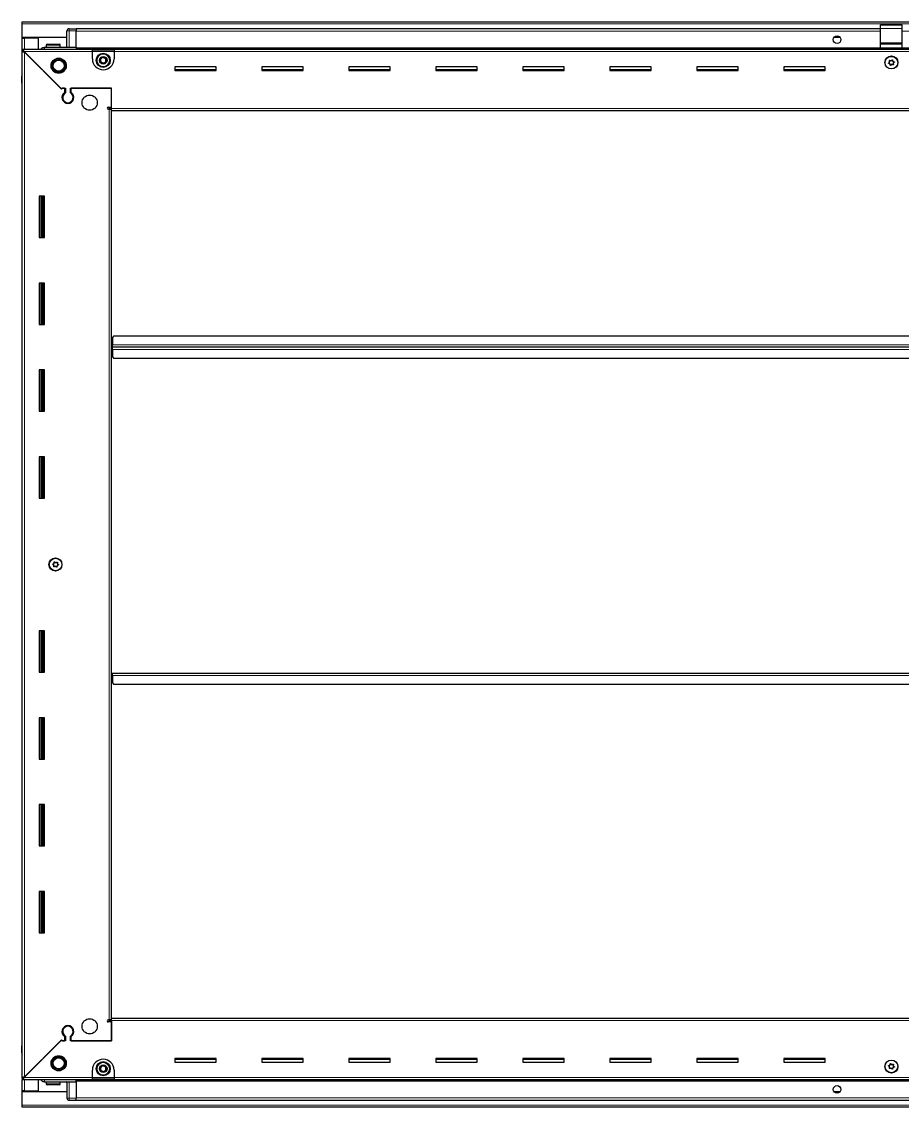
# Model space of a CAD drawing. Header units: millimetres. Extents: x 1132 to 6021, y -294 to 2187.
# Drawn here: x 4346 to 5156, y 948 to 1947 of the extents above; entities that cross this region are included whole.
import ezdxf

# ---------------------------------------------------------------- set-up
doc = ezdxf.new("R2010")
doc.units = ezdxf.units.MM

msp = doc.modelspace()

# ---------------------------------------------------------------- linework, layer by layer
at = {"color": 7, "linetype": 'Continuous', "lineweight": 25}
for p, q in [((4346, 1946.6), (5945, 1946.6)), ((4346, 1944.5), (4346, 1946.6)), ((4346, 1932.1), (4346, 1944.5)), ((4387, 1923.1), (4387, 1938.1)), ((4387.68, 1939.6), (4387.68, 1939.6)), ((4389, 1940.1), (4395.5, 1940.1)), ((4389, 1940.1), (4395.5, 1940.1)), ((4395.5, 1940.1), (4395.5, 1940.1)), ((4395.5, 1940.1), (4395.5, 1940.1)), ((4395.5, 1940.1), (4395.5, 1938.1)), ((5135.5, 1939.95), (4395.5, 1939.95)), ((4395.5, 1923.1), (4395.5, 1938.1)), ((5135.5, 1943.6), (5155.5, 1943.6)), ((5135.5, 1940.34), (5135.5, 1943.6)), ((5135.5, 1927.19), (5135.5, 1940.34)), ((5155.5, 1940.34), (5155.5, 1943.6)), ((5155.5, 1927.19), (5155.5, 1940.34)), ((4387, 1932.1), (4346, 1932.1)), ((4346, 1931.6), (4346, 1932.1)), ((4346, 1931.6), (4348.1, 1931.6)), ((4346, 1921.35), (4346, 1931.6)), ((4347.5, 1931.6), (4347.5, 1932.1)), ((4361, 1931.6), (4348.1, 1931.6)), ((4361, 1921.35), (4361, 1931.6)), ((5098.38, 1932.1), (5092.63, 1932.1)), ((4346, 1919.85), (4346, 1921.35)), ((4346, 1921.35), (4347, 1921.35)), ((4346, 1919.35), (4346, 1919.85)), ((4346, 1919.85), (4347, 1919.85)), ((4346, 974.85), (4346, 1919.35)), ((4347.5, 1919.35), (4346, 1919.35)), ((4347, 1921.35), (4410.5, 1921.35)), ((4347, 1919.85), (4347, 1921.35)), ((4347.6, 1919.25), (4381.5, 1885.35)), ((4382.2, 1884.65), (4348.1, 1918.75)), ((4366.5, 1923.1), (4395.5, 1923.1)), ((4368, 1925), (4368, 1923.1)), ((4368.8, 1925.8), (4380.2, 1925.8)), ((4381, 1923.1), (4381, 1925)), ((4395.5, 1923.1), (4395.5, 1922.6)), ((4395.5, 1921.95), (5895.5, 1921.95)), ((4410.5, 1919.25), (4410.5, 1921.35)), ((4410.5, 1921.35), (4430.5, 1921.35)), ((4410.5, 1919.85), (4430.5, 1919.85)), ((4410.5, 1912.35), (4410.5, 1919.25)), ((4430.5, 1921.35), (5860.5, 1921.35)), ((4430.5, 1921.35), (4430.5, 1919.25)), ((4430.5, 1919.25), (4430.5, 1912.35)), ((5135.5, 1926.1), (5135.5, 1927.19)), ((5135.5, 1926.1), (5155.5, 1926.1)), ((5135.5, 1922.6), (5135.5, 1926.1)), ((5135.5, 1922.6), (5155.5, 1922.6)), ((5139.5, 1922.6), (5139.5, 1921.95)), ((5142, 1921.95), (5142, 1922.6)), ((5149, 1921.95), (5149, 1922.6)), ((5151.5, 1921.95), (5151.5, 1922.6)), ((5155.5, 1926.1), (5155.5, 1927.19)), ((5155.5, 1922.6), (5155.5, 1926.1)), ((4524.5, 1905.1), (4486.5, 1905.1)), ((4486.5, 1905.1), (4486.5, 1901.6)), ((4524.5, 1902.35), (4486.5, 1902.35)), ((4486.5, 1901.6), (4524.5, 1901.6)), ((4524.5, 1901.6), (4524.5, 1905.1)), ((4604.5, 1905.1), (4566.5, 1905.1)), ((4566.5, 1905.1), (4566.5, 1901.6)), ((4604.5, 1902.35), (4566.5, 1902.35)), ((4566.5, 1901.6), (4604.5, 1901.6)), ((4604.5, 1901.6), (4604.5, 1905.1)), ((4684.5, 1905.1), (4646.5, 1905.1)), ((4646.5, 1905.1), (4646.5, 1901.6)), ((4684.5, 1902.35), (4646.5, 1902.35)), ((4646.5, 1901.6), (4684.5, 1901.6)), ((4684.5, 1901.6), (4684.5, 1905.1)), ((4764.5, 1905.1), (4726.5, 1905.1)), ((4726.5, 1905.1), (4726.5, 1901.6)), ((4764.5, 1902.35), (4726.5, 1902.35)), ((4726.5, 1901.6), (4764.5, 1901.6)), ((4764.5, 1901.6), (4764.5, 1905.1)), ((4844.5, 1905.1), (4806.5, 1905.1)), ((4806.5, 1905.1), (4806.5, 1901.6)), ((4844.5, 1902.35), (4806.5, 1902.35)), ((4806.5, 1901.6), (4844.5, 1901.6)), ((4844.5, 1901.6), (4844.5, 1905.1)), ((4924.5, 1905.1), (4886.5, 1905.1)), ((4886.5, 1905.1), (4886.5, 1901.6)), ((4924.5, 1902.35), (4886.5, 1902.35)), ((4886.5, 1901.6), (4924.5, 1901.6)), ((4924.5, 1901.6), (4924.5, 1905.1)), ((5004.5, 1905.1), (4966.5, 1905.1)), ((4966.5, 1905.1), (4966.5, 1901.6)), ((5004.5, 1902.35), (4966.5, 1902.35)), ((4966.5, 1901.6), (5004.5, 1901.6)), ((5004.5, 1901.6), (5004.5, 1905.1)), ((5084.5, 1905.1), (5046.5, 1905.1)), ((5046.5, 1905.1), (5046.5, 1901.6)), ((5084.5, 1902.35), (5046.5, 1902.35)), ((5046.5, 1901.6), (5084.5, 1901.6)), ((5084.5, 1901.6), (5084.5, 1905.1)), ((4345.5, 1896.6), (4345.5, 1890.1)), ((4345.5, 1890.1), (4345.5, 1896.6)), ((4345.5, 1890.1), (4345.5, 1890.1)), ((4346, 1890.1), (4345.5, 1890.1)), ((4345.65, 1890.1), (4345.65, 1004.1)), ((4381.5, 1885.35), (4385.7, 1885.35)), ((4382.9, 1885.35), (4382.2, 1884.65)), ((4385, 1885.35), (4382.9, 1885.35)), ((4385, 1885.35), (4385, 1881.46)), ((4385.7, 1885.35), (4385.7, 1881.07)), ((4390.3, 1885.35), (4428, 1885.35)), ((4390.3, 1881.07), (4390.3, 1885.35)), ((4391, 1881.46), (4391, 1885.35)), ((4428, 1885.35), (4391, 1885.35)), ((4428, 1866.7), (4428, 1885.35)), ((4428, 1868.1), (4428, 1885.35)), ((4386, 1872.49), (4386, 1871.73)), ((4425.15, 1868.1), (4428, 1868.1)), ((4425.9, 1866.1), (4425.15, 1866.1)), ((4425.9, 1866.1), (4428, 1866.1)), ((4428, 1867.1), (4426, 1867.1)), ((4426, 1867.1), (4426, 1866.1)), ((4428, 1864.6), (4428, 1866.7)), ((5863, 1864.6), (4428, 1864.6)), ((4428, 1029.6), (4428, 1864.6)), ((4366.5, 1786.1), (4361.5, 1786.1)), ((4361.5, 1786.1), (4361.5, 1748.1)), ((4363.65, 1748.1), (4363.65, 1786.1)), ((4365.45, 1748.1), (4365.45, 1786.1)), ((4365.48, 1748.1), (4365.48, 1786.1)), ((4366.5, 1748.1), (4366.5, 1786.1)), ((4361.5, 1748.1), (4366.5, 1748.1)), ((4366.5, 1706.1), (4361.5, 1706.1)), ((4361.5, 1706.1), (4361.5, 1668.1)), ((4363.65, 1668.1), (4363.65, 1706.1)), ((4365.45, 1668.1), (4365.45, 1706.1)), ((4365.48, 1668.1), (4365.48, 1706.1)), ((4366.5, 1668.1), (4366.5, 1706.1)), ((4361.5, 1668.1), (4366.5, 1668.1)), ((4429, 1649.95), (4428.75, 1649.95)), ((4428.75, 1649.95), (4428.75, 1647.1)), ((4430, 1657.1), (4429, 1656.1)), ((4429, 1656.1), (4429, 1649.2)), ((4429, 1647.1), (4429, 1649.2)), ((5861, 1657.1), (4430, 1657.1)), ((4428.75, 1647.1), (4428, 1647.1)), ((4428.75, 1647.1), (4428.75, 1644.25)), ((4428.75, 1644.25), (4429, 1644.25)), ((4429, 1645), (4429, 1647.1)), ((5862, 1647.1), (4429, 1647.1)), ((4429, 1645), (4429, 1638.1)), ((4429, 1638.1), (4430, 1637.1)), ((4430, 1637.1), (5861, 1637.1)), ((4366.5, 1626.1), (4361.5, 1626.1)), ((4361.5, 1626.1), (4361.5, 1588.1)), ((4363.65, 1588.1), (4363.65, 1626.1)), ((4365.45, 1588.1), (4365.45, 1626.1)), ((4365.48, 1588.1), (4365.48, 1626.1)), ((4366.5, 1588.1), (4366.5, 1626.1)), ((4361.5, 1588.1), (4366.5, 1588.1)), ((4366.5, 1546.1), (4361.5, 1546.1)), ((4361.5, 1546.1), (4361.5, 1508.1)), ((4363.65, 1508.1), (4363.65, 1546.1)), ((4365.45, 1508.1), (4365.45, 1546.1)), ((4365.48, 1508.1), (4365.48, 1546.1)), ((4366.5, 1508.1), (4366.5, 1546.1)), ((4361.5, 1508.1), (4366.5, 1508.1)), ((4366.5, 1386.1), (4361.5, 1386.1)), ((4361.5, 1386.1), (4361.5, 1348.1)), ((4363.65, 1348.1), (4363.65, 1386.1)), ((4365.45, 1348.1), (4365.45, 1386.1)), ((4365.48, 1348.1), (4365.48, 1386.1)), ((4366.5, 1348.1), (4366.5, 1386.1)), ((4361.5, 1348.1), (4366.5, 1348.1)), ((4428, 1347.1), (4428.75, 1347.1)), ((4428.75, 1347.1), (4428.75, 1344.25)), ((4428.75, 1344.25), (4429, 1344.25)), ((4429, 1345), (4429, 1347.1)), ((4429, 1347.1), (5862, 1347.1)), ((4429, 1345), (4429, 1338.1)), ((4429, 1338.1), (4430, 1337.1)), ((4430, 1337.1), (5861, 1337.1)), ((4366.5, 1306.1), (4361.5, 1306.1)), ((4361.5, 1306.1), (4361.5, 1268.1)), ((4363.65, 1268.1), (4363.65, 1306.1)), ((4365.45, 1268.1), (4365.45, 1306.1)), ((4365.48, 1268.1), (4365.48, 1306.1)), ((4366.5, 1268.1), (4366.5, 1306.1)), ((4361.5, 1268.1), (4366.5, 1268.1)), ((4366.5, 1226.1), (4361.5, 1226.1)), ((4361.5, 1226.1), (4361.5, 1188.1)), ((4363.65, 1188.1), (4363.65, 1226.1)), ((4365.45, 1188.1), (4365.45, 1226.1)), ((4365.48, 1188.1), (4365.48, 1226.1)), ((4366.5, 1188.1), (4366.5, 1226.1)), ((4361.5, 1188.1), (4366.5, 1188.1)), ((4366.5, 1146.1), (4361.5, 1146.1)), ((4361.5, 1146.1), (4361.5, 1108.1)), ((4363.65, 1108.1), (4363.65, 1146.1)), ((4365.45, 1108.1), (4365.45, 1146.1)), ((4365.48, 1108.1), (4365.48, 1146.1)), ((4366.5, 1108.1), (4366.5, 1146.1)), ((4361.5, 1108.1), (4366.5, 1108.1)), ((4428, 1027.5), (4428, 1029.6)), ((4428, 1029.6), (5863, 1029.6)), ((4386, 1022.48), (4386, 1021.72)), ((4425.15, 1028.1), (4425.9, 1028.1)), ((4428, 1026.1), (4425.15, 1026.1)), ((4428, 1028.1), (4425.9, 1028.1)), ((4426, 1028.1), (4426, 1027.1)), ((4426, 1027.1), (4428, 1027.1)), ((4428, 1027.5), (4428, 1008.85)), ((4428, 1008.85), (4428, 1026.1)), ((4348.1, 975.45), (4382.2, 1009.55)), ((4382.2, 1009.55), (4382.9, 1008.85)), ((4385, 1012.74), (4385, 1008.85)), ((4385.7, 1013.14), (4385.7, 1008.85)), ((4390.3, 1008.85), (4390.3, 1013.14)), ((4391, 1008.85), (4391, 1012.74)), ((4345.5, 1004.1), (4345.5, 1004.1)), ((4345.5, 997.6), (4345.5, 1004.1)), ((4345.5, 1004.1), (4345.5, 1004.1)), ((4345.5, 1004.1), (4345.5, 997.6)), ((4346, 1004.1), (4345.5, 1004.1)), ((4381.5, 1008.85), (4347.6, 974.95)), ((4385.7, 1008.85), (4381.5, 1008.85)), ((4382.9, 1008.85), (4385, 1008.85)), ((4428, 1008.85), (4390.3, 1008.85)), ((4391, 1008.85), (4428, 1008.85)), ((4346, 996.28), (4346, 996.28)), ((4524.5, 992.6), (4486.5, 992.6)), ((4486.5, 992.6), (4486.5, 989.1)), ((4486.5, 991.85), (4524.5, 991.85)), ((4486.5, 989.1), (4524.5, 989.1)), ((4524.5, 989.1), (4524.5, 992.6)), ((4604.5, 992.6), (4566.5, 992.6)), ((4566.5, 992.6), (4566.5, 989.1)), ((4566.5, 991.85), (4604.5, 991.85)), ((4566.5, 989.1), (4604.5, 989.1)), ((4604.5, 989.1), (4604.5, 992.6)), ((4684.5, 992.6), (4646.5, 992.6)), ((4646.5, 992.6), (4646.5, 989.1)), ((4646.5, 991.85), (4684.5, 991.85)), ((4646.5, 989.1), (4684.5, 989.1)), ((4684.5, 989.1), (4684.5, 992.6)), ((4764.5, 992.6), (4726.5, 992.6)), ((4726.5, 992.6), (4726.5, 989.1)), ((4726.5, 991.85), (4764.5, 991.85)), ((4726.5, 989.1), (4764.5, 989.1)), ((4764.5, 989.1), (4764.5, 992.6)), ((4844.5, 992.6), (4806.5, 992.6)), ((4806.5, 992.6), (4806.5, 989.1)), ((4806.5, 991.85), (4844.5, 991.85)), ((4806.5, 989.1), (4844.5, 989.1)), ((4844.5, 989.1), (4844.5, 992.6)), ((4924.5, 992.6), (4886.5, 992.6)), ((4886.5, 992.6), (4886.5, 989.1)), ((4886.5, 991.85), (4924.5, 991.85)), ((4886.5, 989.1), (4924.5, 989.1)), ((4924.5, 989.1), (4924.5, 992.6)), ((5004.5, 992.6), (4966.5, 992.6)), ((4966.5, 992.6), (4966.5, 989.1)), ((4966.5, 991.85), (5004.5, 991.85)), ((4966.5, 989.1), (5004.5, 989.1)), ((5004.5, 989.1), (5004.5, 992.6)), ((5084.5, 992.6), (5046.5, 992.6)), ((5046.5, 992.6), (5046.5, 989.1)), ((5046.5, 991.85), (5084.5, 991.85)), ((5046.5, 989.1), (5084.5, 989.1)), ((5084.5, 989.1), (5084.5, 992.6)), ((4410.5, 974.95), (4410.5, 981.85)), ((4430.5, 981.85), (4430.5, 974.95)), ((4346, 974.35), (4346, 974.85)), ((4347.5, 974.85), (4346, 974.85)), ((4346, 974.35), (4346, 972.85)), ((4347, 974.35), (4346, 974.35)), ((4346, 962.6), (4346, 972.85)), ((4347, 972.85), (4346, 972.85)), ((4347, 974.35), (4347, 972.85)), ((4410.5, 972.85), (4347, 972.85)), ((4361, 962.6), (4361, 972.85)), ((4366.5, 971.1), (4395.5, 971.1)), ((4368, 971.1), (4368, 969.2)), ((4381, 969.2), (4381, 971.1)), ((4387, 971.1), (4387, 956.1)), ((5895.5, 972.25), (4395.5, 972.25)), ((4395.5, 971.1), (4395.5, 971.6)), ((4395.5, 971.1), (4395.5, 956.1)), ((4410.5, 972.85), (4410.5, 974.95)), ((4430.5, 974.35), (4410.5, 974.35)), ((4430.5, 972.85), (4410.5, 972.85)), ((4430.5, 974.95), (4430.5, 972.85)), ((5860.5, 972.85), (4430.5, 972.85)), ((4348.1, 962.6), (4346, 962.6)), ((4346, 962.1), (4346, 962.6)), ((4346, 962.1), (4387, 962.1)), ((4346, 949.7), (4346, 962.1)), ((4347.5, 962.1), (4347.5, 962.6)), ((4348.1, 962.6), (4361, 962.6)), ((4372.58, 968.4), (4368.8, 968.4)), ((4380.2, 968.4), (4372.58, 968.4)), ((5092.63, 962.1), (5098.38, 962.1)), ((4346, 947.6), (4346, 949.7)), ((4387, 956.1), (4387, 956.1)), ((4389, 954.1), (4395.5, 954.1)), ((4389, 954.1), (4395.5, 954.1)), ((4395.5, 954.1), (4395.5, 956.1)), ((4395.5, 954.25), (5895.5, 954.25)), ((4395.5, 954.1), (4395.5, 954.1)), ((5945, 947.6), (4346, 947.6))]:
    msp.add_line(p, q, dxfattribs=at)
at = {"color": 8, "linetype": 'Continuous', "lineweight": 18}
for p, q in [((5945, 1944.5), (4346, 1944.5)), ((4387, 1938.1), (4389, 1938.1)), ((4389, 1940.1), (4389, 1938.1)), ((4389, 1938.1), (4389, 1923.1)), ((4395.5, 1938.1), (4389, 1938.1)), ((5135.5, 1940.34), (5155.5, 1940.34)), ((4348.1, 1931.6), (4348.1, 1932.1)), ((4348.1, 1921.35), (4348.1, 1931.6)), ((5135.5, 1937.95), (4395.5, 1937.95)), ((5895.5, 1937.95), (5155.5, 1937.95)), ((4410.5, 1919.25), (4347.6, 1919.25)), ((4348.1, 1918.75), (4348.1, 975.45)), ((4368, 1925), (4381, 1925)), ((5135.5, 1922.6), (4395.5, 1922.6)), ((5895.5, 1921.37), (4395.5, 1921.37)), ((4410.5, 1919.25), (4430.5, 1919.25)), ((5860.5, 1919.25), (4430.5, 1919.25)), ((5135.5, 1927.19), (5155.5, 1927.19)), ((5141.5, 1921.95), (5141.5, 1922.6)), ((5149.5, 1921.95), (5149.5, 1922.6)), ((5895.5, 1922.6), (5155.5, 1922.6)), ((4346, 1896.6), (4345.5, 1896.6)), ((4425.9, 1028.1), (4425.9, 1866.1)), ((4428, 1866.7), (5863, 1866.7)), ((4363, 1786.1), (4363, 1748.1)), ((4364.24, 1786.1), (4364.24, 1748.1)), ((4363, 1706.1), (4363, 1668.1)), ((4364.24, 1706.1), (4364.24, 1668.1)), ((5862, 1649.2), (4429, 1649.2)), ((4429, 1645), (5862, 1645)), ((4363, 1626.1), (4363, 1588.1)), ((4364.24, 1626.1), (4364.24, 1588.1)), ((4363, 1546.1), (4363, 1508.1)), ((4364.24, 1546.1), (4364.24, 1508.1)), ((4363, 1386.1), (4363, 1348.1)), ((4364.24, 1386.1), (4364.24, 1348.1)), ((4429, 1345), (5862, 1345)), ((4363, 1306.1), (4363, 1268.1)), ((4364.24, 1306.1), (4364.24, 1268.1)), ((4363, 1226.1), (4363, 1188.1)), ((4364.24, 1226.1), (4364.24, 1188.1)), ((4363, 1146.1), (4363, 1108.1)), ((4364.24, 1146.1), (4364.24, 1108.1)), ((5863, 1027.5), (4428, 1027.5)), ((4346, 997.6), (4345.5, 997.6)), ((4347.6, 974.95), (4410.5, 974.95)), ((4348.1, 962.6), (4348.1, 972.85)), ((4372.31, 969.2), (4368, 969.2)), ((4381, 969.2), (4372.31, 969.2)), ((4389, 956.1), (4389, 971.1)), ((4395.5, 972.84), (5895.5, 972.84)), ((4395.5, 971.6), (5895.5, 971.6)), ((4430.5, 974.95), (4410.5, 974.95)), ((4430.5, 974.95), (5860.5, 974.95)), ((4348.1, 962.1), (4348.1, 962.6)), ((5945, 949.7), (4346, 949.7)), ((4387, 956.1), (4389, 956.1)), ((4389, 954.1), (4389, 956.1)), ((4395.5, 956.1), (4389, 956.1)), ((4395.5, 956.25), (5895.5, 956.25))]:
    msp.add_line(p, q, dxfattribs=at)
at = {"color": 7, "linetype": 'Continuous', "lineweight": 25}
for centre, radius in [((5095.5, 1930.1), 3.5), ((4379.5, 1906.1), 7), ((4379.5, 1906.1), 6.03), ((4379.5, 1906.1), 5.1), ((4420.5, 1911.1), 6.5), ((4420.5, 1911.1), 3.46), ((5145.5, 1909.1), 6), ((5145.5, 1908.95), 5.79), ((5145.5, 1908.95), 1.85), ((4408, 1872.1), 7), ((4376.5, 1447.1), 6), ((4376.65, 1447.1), 5.79), ((4376.65, 1447.1), 1.85), ((4408, 1022.1), 7), ((4379.5, 988.1), 7), ((4379.5, 988.1), 6.03), ((4379.5, 988.1), 5.1), ((4420.5, 983.1), 6.5), ((5145.5, 985.1), 6), ((5145.5, 985.25), 5.79), ((4420.5, 983.1), 3.46), ((5145.5, 985.25), 1.85), ((5095.5, 964.1), 3.5)]:
    msp.add_circle(centre, radius, dxfattribs=at)
at = {"color": 8, "linetype": 'Continuous', "lineweight": 18}
for centre in [(4420.5, 1911.1), (4420.5, 983.1)]:
    msp.add_circle(centre, 5.7, dxfattribs=at)
at = {"color": 7, "linetype": 'Continuous', "lineweight": 25}
for centre, radius, start, end in [((4389, 1938.1), 2, 90, 180), ((4389, 1938.1), 2, 90, 131.40962), ((4368.8, 1925), 0.8, 90, 180), ((4380.2, 1925), 0.8, 0, 90), ((4386.8, 1923.3), 0.2, 270, 0), ((4420.5, 1912.35), 10, 180, 270), ((4420.5, 1911.1), 2.5, 134.01559, 194.01559), ((4420.5, 1911.1), 2.5, 194.01559, 254.01559), ((4420.5, 1911.1), 2.5, 74.01559, 134.01559), ((4420.5, 1911.1), 2.5, 254.01559, 314.01559), ((4420.5, 1912.35), 10, 270, 0), ((4420.5, 1911.1), 2.5, 14.01559, 74.01559), ((4420.5, 1911.1), 2.5, 314.01559, 14.01559), ((4347.5, 1896.6), 2, 138.59038, 180), ((4388, 1876.85), 5.5, 123.05573, 56.94427), ((4388, 1876.85), 4.8, 118.63099, 61.36901), ((4425.15, 1867.1), 1, 90, 270), ((4388, 1017.35), 5.5, 303.05573, 236.94427), ((4388, 1017.35), 4.8, 298.63099, 241.36901), ((4425.15, 1027.1), 1, 90, 270), ((4347.5, 997.6), 2, 180, 221.39416), ((4420.5, 981.85), 10, 90, 180), ((4420.5, 981.85), 10, 0, 90), ((4420.5, 983.1), 2.5, 127.47401, 187.47401), ((4420.5, 983.1), 2.5, 187.47401, 247.47401), ((4420.5, 983.1), 2.5, 67.47401, 127.47401), ((4420.5, 983.1), 2.5, 247.47401, 307.47401), ((4420.5, 983.1), 2.5, 7.47401, 67.47401), ((4420.5, 983.1), 2.5, 307.47401, 7.47401), ((4368.8, 969.2), 0.8, 180, 270), ((4380.2, 969.2), 0.8, 270, 0), ((4386.8, 970.9), 0.2, 0, 90), ((4389, 956.1), 2, 180, 270), ((4389, 956.1), 2, 180, 270)]:
    msp.add_arc(centre, radius, start, end, dxfattribs=at)
for points, knots in [([(4346, 1919.35), (4346.03, 1919.31), (4346.08, 1919.22), (4346.48, 1919.09), (4347.03, 1918.95), (4347.61, 1918.84), (4347.98, 1918.78), (4348.1, 1918.75)], [0, 0, 0, 0, 0.230255, 0.448522, 0.666786, 0.88505, 1, 1, 1, 1]), ([(4347.6, 1919.25), (4347.56, 1919.51), (4347.47, 1920), (4347.34, 1920.64), (4347.2, 1921.11), (4347.09, 1921.33), (4347.03, 1921.35), (4347, 1921.35)], [0, 0, 0, 0, 0.230255, 0.448522, 0.666786, 0.88505, 1, 1, 1, 1]), ([(4363.29, 1921.35), (4363.41, 1921.55), (4363.8, 1922.2), (4364.95, 1922.91), (4365.99, 1923.04), (4366.5, 1923.1)], [0, 0, 0, 0, 0.18225, 0.591125, 1, 1, 1, 1]), ([(4395.5, 1923.1), (4395.5, 1923.07), (4395.5, 1922.99), (4395.5, 1922.37), (4395.5, 1921.79), (4395.5, 1921.4), (4395.5, 1921.37)], [0, 0, 0, 0, 0.324279, 0.648558, 0.972836, 1, 1, 1, 1]), ([(4417.73, 1911.9), (4418.1, 1912.26), (4418.79, 1912.93), (4419.48, 1913.59), (4419.81, 1913.91)], [0, 0, 0, 0, 0.534686, 1, 1, 1, 1]), ([(4418.43, 1909.1), (4418.35, 1909.43), (4418.15, 1910.23), (4417.9, 1911.2), (4417.76, 1911.78), (4417.73, 1911.9)], [0, 0, 0, 0, 0.362901, 0.866875, 1, 1, 1, 1]), ([(4421.2, 1908.3), (4420.71, 1908.45), (4419.78, 1908.71), (4418.86, 1908.98), (4418.43, 1909.1)], [0, 0, 0, 0, 0.534686, 1, 1, 1, 1]), ([(4419.81, 1913.91), (4420.3, 1913.76), (4421.23, 1913.5), (4422.15, 1913.23), (4422.58, 1913.11)], [0, 0, 0, 0, 0.534686, 1, 1, 1, 1]), ([(4423.28, 1910.31), (4422.91, 1909.95), (4422.22, 1909.28), (4421.53, 1908.61), (4421.2, 1908.3)], [0, 0, 0, 0, 0.534686, 1, 1, 1, 1]), ([(4422.58, 1913.11), (4422.61, 1912.99), (4422.76, 1912.41), (4423, 1911.44), (4423.2, 1910.64), (4423.28, 1910.31)], [0, 0, 0, 0, 0.133125, 0.637099, 1, 1, 1, 1]), ([(5143.62, 1911.03), (5143.61, 1911.02), (5143.6, 1910.99), (5143.59, 1910.94), (5143.6, 1910.79), (5143.7, 1910.42), (5143.83, 1909.89), (5143.67, 1909.28), (5143.31, 1908.91), (5143, 1908.66), (5142.83, 1908.5), (5142.78, 1908.42), (5142.77, 1908.38), (5142.77, 1908.35), (5142.79, 1908.32), (5142.84, 1908.27), (5143.09, 1908.18), (5143.55, 1908.07), (5144.19, 1907.76), (5144.44, 1907.09), (5144.5, 1906.62), (5144.58, 1906.36), (5144.62, 1906.31), (5144.64, 1906.29), (5144.67, 1906.28), (5144.71, 1906.29), (5144.75, 1906.3), (5144.82, 1906.35), (5144.99, 1906.5), (5145.26, 1906.77), (5145.66, 1907.09), (5146.28, 1907.2), (5146.79, 1907.01), (5147.16, 1906.88), (5147.31, 1906.86), (5147.36, 1906.87), (5147.39, 1906.88), (5147.41, 1906.92), (5147.42, 1906.97), (5147.41, 1907.12), (5147.31, 1907.49), (5147.18, 1908.01), (5147.34, 1908.62), (5147.7, 1909), (5148, 1909.25), (5148.18, 1909.41), (5148.23, 1909.49), (5148.24, 1909.53), (5148.24, 1909.56), (5148.22, 1909.59), (5148.17, 1909.63), (5147.92, 1909.73), (5147.46, 1909.84), (5146.82, 1910.15), (5146.57, 1910.81), (5146.51, 1911.29), (5146.43, 1911.54), (5146.39, 1911.6), (5146.37, 1911.62), (5146.33, 1911.63), (5146.3, 1911.62), (5146.26, 1911.6), (5146.19, 1911.56), (5146.02, 1911.41), (5145.75, 1911.14), (5145.35, 1910.82), (5144.73, 1910.71), (5144.22, 1910.89), (5143.85, 1911.03), (5143.7, 1911.05), (5143.64, 1911.04), (5143.63, 1911.03), (5143.62, 1911.03)], [0, 0, 0, 0, 0.002009, 0.00442, 0.009365, 0.025528, 0.067705, 0.095786, 0.124646, 0.150342, 0.160519, 0.163394, 0.165697, 0.167245, 0.168874, 0.17077, 0.178606, 0.211994, 0.249994, 0.287995, 0.321383, 0.329219, 0.331115, 0.332744, 0.334292, 0.336217, 0.338535, 0.341318, 0.349662, 0.375358, 0.404217, 0.432298, 0.474475, 0.490639, 0.496669, 0.49844, 0.5, 0.502009, 0.50442, 0.509365, 0.525528, 0.567705, 0.595786, 0.624646, 0.650342, 0.660519, 0.663394, 0.665697, 0.667245, 0.668874, 0.67077, 0.678606, 0.711994, 0.749994, 0.787995, 0.821383, 0.829219, 0.831115, 0.832744, 0.834292, 0.836217, 0.838535, 0.841318, 0.849662, 0.875358, 0.904217, 0.932298, 0.974475, 0.990639, 0.996669, 0.99844, 1, 1, 1, 1]), ([(4378.29, 1449.38), (4378.28, 1449.38), (4378.26, 1449.39), (4378.2, 1449.39), (4378.06, 1449.35), (4377.71, 1449.18), (4377.23, 1448.93), (4376.6, 1448.97), (4376.16, 1449.25), (4375.85, 1449.49), (4375.66, 1449.63), (4375.57, 1449.66), (4375.53, 1449.67), (4375.5, 1449.65), (4375.47, 1449.63), (4375.44, 1449.57), (4375.39, 1449.31), (4375.39, 1448.83), (4375.21, 1448.14), (4374.61, 1447.76), (4374.17, 1447.6), (4373.93, 1447.48), (4373.88, 1447.42), (4373.87, 1447.4), (4373.87, 1447.36), (4373.88, 1447.33), (4373.91, 1447.3), (4373.96, 1447.24), (4374.15, 1447.1), (4374.47, 1446.9), (4374.86, 1446.57), (4375.1, 1445.98), (4375.02, 1445.44), (4374.97, 1445.06), (4374.97, 1444.91), (4375, 1444.85), (4375.02, 1444.83), (4375.05, 1444.82), (4375.11, 1444.82), (4375.25, 1444.86), (4375.6, 1445.03), (4376.08, 1445.27), (4376.71, 1445.24), (4377.15, 1444.96), (4377.46, 1444.72), (4377.65, 1444.58), (4377.74, 1444.55), (4377.78, 1444.54), (4377.81, 1444.55), (4377.84, 1444.58), (4377.87, 1444.64), (4377.92, 1444.9), (4377.92, 1445.38), (4378.1, 1446.07), (4378.69, 1446.45), (4379.14, 1446.61), (4379.38, 1446.73), (4379.43, 1446.78), (4379.44, 1446.81), (4379.44, 1446.85), (4379.43, 1446.88), (4379.4, 1446.91), (4379.35, 1446.97), (4379.16, 1447.11), (4378.84, 1447.31), (4378.44, 1447.64), (4378.21, 1448.23), (4378.29, 1448.77), (4378.34, 1449.15), (4378.33, 1449.3), (4378.31, 1449.36), (4378.3, 1449.37), (4378.29, 1449.38)], [0, 0, 0, 0, 0.002009, 0.00442, 0.009365, 0.025528, 0.067705, 0.095786, 0.124646, 0.150342, 0.160519, 0.163394, 0.165697, 0.167245, 0.168874, 0.17077, 0.178606, 0.211994, 0.249994, 0.287995, 0.321383, 0.329219, 0.331115, 0.332744, 0.334292, 0.336217, 0.338535, 0.341318, 0.349662, 0.375358, 0.404217, 0.432298, 0.474475, 0.490639, 0.496669, 0.49844, 0.5, 0.502009, 0.50442, 0.509365, 0.525528, 0.567705, 0.595786, 0.624646, 0.650342, 0.660519, 0.663394, 0.665697, 0.667245, 0.668874, 0.67077, 0.678606, 0.711994, 0.749994, 0.787995, 0.821383, 0.829219, 0.831115, 0.832744, 0.834292, 0.836217, 0.838535, 0.841318, 0.849662, 0.875358, 0.904217, 0.932298, 0.974475, 0.990639, 0.996669, 0.99844, 1, 1, 1, 1]), ([(4417.84, 984.21), (4417.94, 984.29), (4418.41, 984.65), (4419.2, 985.26), (4419.86, 985.76), (4420.13, 985.97)], [0, 0, 0, 0, 0.1331247, 0.6370994, 1, 1, 1, 1]), ([(4418.21, 981.35), (4418.15, 981.86), (4418.02, 982.82), (4417.9, 983.77), (4417.84, 984.21)], [0, 0, 0, 0, 0.534686, 1, 1, 1, 1]), ([(4420.88, 980.24), (4420.4, 980.44), (4419.51, 980.81), (4418.63, 981.18), (4418.21, 981.35)], [0, 0, 0, 0, 0.534686, 1, 1, 1, 1]), ([(4420.13, 985.97), (4420.61, 985.77), (4421.5, 985.4), (4422.38, 985.03), (4422.8, 984.86)], [0, 0, 0, 0, 0.534686, 1, 1, 1, 1]), ([(4423.17, 982), (4422.9, 981.79), (4422.24, 981.29), (4421.45, 980.68), (4420.98, 980.32), (4420.88, 980.24)], [0, 0, 0, 0, 0.3629006, 0.8668753, 1, 1, 1, 1]), ([(4422.8, 984.86), (4422.86, 984.35), (4422.99, 983.39), (4423.11, 982.44), (4423.17, 982)], [0, 0, 0, 0, 0.534686, 1, 1, 1, 1]), ([(5143.62, 983.18), (5143.63, 983.18), (5143.65, 983.16), (5143.71, 983.16), (5143.85, 983.18), (5144.22, 983.32), (5144.73, 983.5), (5145.35, 983.39), (5145.75, 983.07), (5146.03, 982.79), (5146.21, 982.63), (5146.29, 982.59), (5146.33, 982.58), (5146.37, 982.59), (5146.39, 982.61), (5146.43, 982.66), (5146.51, 982.92), (5146.57, 983.39), (5146.82, 984.06), (5147.46, 984.37), (5147.92, 984.48), (5148.17, 984.57), (5148.22, 984.62), (5148.24, 984.65), (5148.24, 984.68), (5148.23, 984.71), (5148.21, 984.75), (5148.16, 984.82), (5148, 984.97), (5147.7, 985.21), (5147.34, 985.58), (5147.18, 986.19), (5147.31, 986.72), (5147.41, 987.1), (5147.42, 987.25), (5147.41, 987.3), (5147.39, 987.33), (5147.36, 987.35), (5147.3, 987.35), (5147.15, 987.33), (5146.79, 987.19), (5146.28, 987.01), (5145.66, 987.12), (5145.26, 987.44), (5144.98, 987.72), (5144.8, 987.88), (5144.72, 987.92), (5144.68, 987.93), (5144.64, 987.92), (5144.62, 987.9), (5144.58, 987.84), (5144.5, 987.59), (5144.44, 987.11), (5144.19, 986.45), (5143.55, 986.14), (5143.09, 986.03), (5142.84, 985.93), (5142.79, 985.89), (5142.77, 985.86), (5142.77, 985.83), (5142.77, 985.79), (5142.8, 985.76), (5142.85, 985.69), (5143.01, 985.54), (5143.31, 985.3), (5143.67, 984.92), (5143.83, 984.31), (5143.69, 983.79), (5143.6, 983.41), (5143.58, 983.26), (5143.6, 983.21), (5143.61, 983.19), (5143.62, 983.18)], [0, 0, 0, 0, 0.002009, 0.00442, 0.009365, 0.025528, 0.067705, 0.095786, 0.124646, 0.150342, 0.160519, 0.163394, 0.165697, 0.167245, 0.168874, 0.17077, 0.178606, 0.211994, 0.249994, 0.287995, 0.321383, 0.329219, 0.331115, 0.332744, 0.334292, 0.336217, 0.338535, 0.341318, 0.349662, 0.375358, 0.404217, 0.432298, 0.474475, 0.490639, 0.496669, 0.49844, 0.5, 0.502009, 0.50442, 0.509365, 0.525528, 0.567705, 0.595786, 0.624646, 0.650342, 0.660519, 0.663394, 0.665697, 0.667245, 0.668874, 0.67077, 0.678606, 0.711994, 0.749994, 0.787995, 0.821383, 0.829219, 0.831115, 0.832744, 0.834292, 0.836217, 0.838535, 0.841318, 0.849662, 0.875358, 0.904217, 0.932298, 0.974475, 0.990639, 0.996669, 0.99844, 1, 1, 1, 1]), ([(4348.1, 975.45), (4347.85, 975.41), (4347.36, 975.32), (4346.72, 975.19), (4346.25, 975.05), (4346.03, 974.94), (4346.01, 974.88), (4346, 974.85)], [0, 0, 0, 0, 0.230255, 0.448522, 0.666786, 0.88505, 1, 1, 1, 1]), ([(4347, 972.85), (4347.05, 972.88), (4347.14, 972.93), (4347.27, 973.33), (4347.4, 973.88), (4347.52, 974.46), (4347.58, 974.83), (4347.6, 974.95)], [0, 0, 0, 0, 0.230255, 0.448522, 0.666786, 0.88505, 1, 1, 1, 1]), ([(4363.29, 972.85), (4363.41, 972.65), (4363.8, 972.01), (4364.95, 971.3), (4365.99, 971.17), (4366.5, 971.1)], [0, 0, 0, 0, 0.18225, 0.591125, 1, 1, 1, 1]), ([(4395.5, 971.1), (4395.5, 971.14), (4395.5, 971.22), (4395.5, 971.84), (4395.5, 972.41), (4395.5, 972.81), (4395.5, 972.84)], [0, 0, 0, 0, 0.324279, 0.648558, 0.972836, 1, 1, 1, 1])]:
    msp.add_open_spline(points, degree=3, knots=knots, dxfattribs=at)
for points in [[(4347.6, 1919.25), (4347.55, 1919.33), (4347.45, 1919.49), (4347.3, 1919.69), (4347.15, 1919.83), (4347.05, 1919.85), (4347, 1919.85)], [(4347.5, 1919.35), (4347.51, 1919.3), (4347.53, 1919.2), (4347.67, 1919.05), (4347.87, 1918.9), (4348.03, 1918.8), (4348.1, 1918.75)], [(4347, 974.35), (4347.05, 974.36), (4347.15, 974.38), (4347.3, 974.52), (4347.45, 974.72), (4347.55, 974.88), (4347.6, 974.95)], [(4348.1, 975.45), (4348.03, 975.4), (4347.87, 975.3), (4347.67, 975.15), (4347.53, 975), (4347.51, 974.9), (4347.5, 974.85)]]:
    msp.add_open_spline(points, degree=3, dxfattribs=at)
at = {"color": 8, "linetype": 'Continuous', "lineweight": 18}
for points in [[(4366.5, 1923.1), (4366.5, 1923.06), (4366.5, 1922.99), (4366.5, 1922.55), (4366.5, 1922.09), (4366.5, 1921.68), (4366.5, 1921.41), (4366.5, 1921.35)], [(4366.5, 971.1), (4366.5, 971.15), (4366.5, 971.22), (4366.5, 971.66), (4366.5, 972.11), (4366.5, 972.53), (4366.5, 972.8), (4366.5, 972.85)]]:
    msp.add_open_spline(points, degree=3, knots=[0, 0, 0, 0, 0.359753, 0.553414, 0.751185, 0.948956, 1, 1, 1, 1], dxfattribs=at)

doc.saveas('drawing.dxf')
